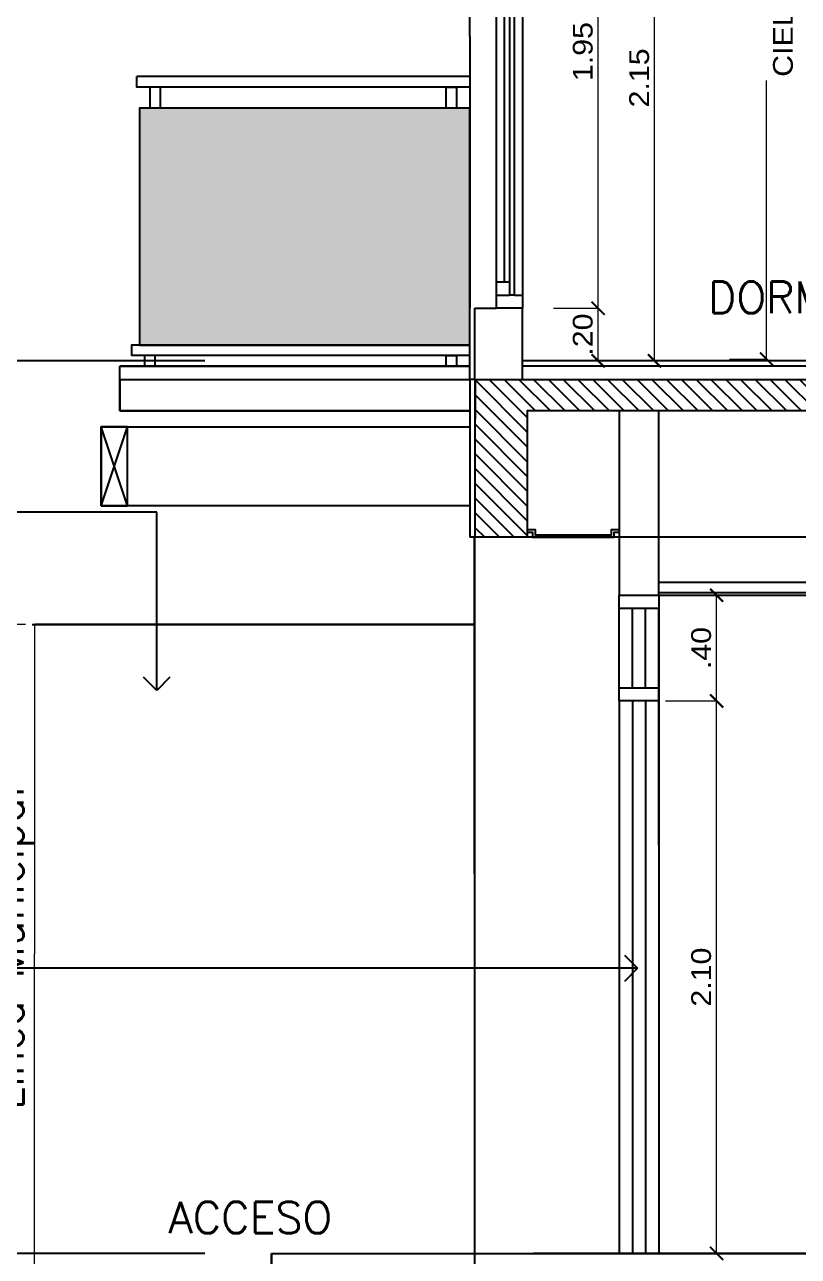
# Model space of a CAD drawing. Header units: metres. Extents: x 126 to 596, y -539 to -70.
# Drawn here: x 293.964 to 296.902, y -396.496 to -391.817 of the extents above; entities that cross this region are included whole.
import ezdxf
from ezdxf import colors
from ezdxf.entities.mleader import LeaderData, LeaderLine
from ezdxf.math import Vec2, Vec3

# ---------------------------------------------------------------- set-up
doc = ezdxf.new("R2010")
doc.units = ezdxf.units.M
doc.header["$LTSCALE"] = 10
for name, pattern in [('CONTINUA', [0]), ('DASHED2', [0.375, 0.25, -0.125]), ('HIDDEN', [0.375, 0.25, -0.125])]:
    doc.linetypes.add(name, pattern=pattern)
for name, color, linetype in [('0.1', 1, 'Continuous'), ('02', 2, 'Continuous'), ('A- Hatch Hormigon', 255, 'Continuous'), ('A-Aberturas', 2, 'Continuous'), ('A-Cielorraso', 1, 'HIDDEN'), ('A-Muros', 4, 'Continuous'), ('A-Referencias', 2, 'Continuous'), ('Dr Bloques', 1, 'Continuous'), ('Dr Ejes en bloque', 4, 'Continuous'), ('dr hatch hormigon en vista', 254, 'Continuous'), ('Fachada 02', 2, 'Continuous'), ('PISO', 251, 'Continuous'), ('SectionCutEdges', 5, 'Continuous'), ('TCOTA', 1, 'Continuous'), ('Texto', 3, 'Continuous')]:
    doc.layers.add(name, color=color, linetype=linetype)
doc.layers.add('BORDE_HORMIGON', color=2, linetype='Continuous', lineweight=0)
doc.layers.add('M1-Muro Común 20', color=12, linetype='Continuous', transparency=0.5)
doc.styles.add('1-100', font='arial.ttf', dxfattribs={"height": 0.15})
doc.styles.add('1-50', font='arial.ttf', dxfattribs={"width": 1.1, "height": 0.075})
doc.styles.add('T12', font='romans.shx', dxfattribs={"height": 0.12})
doc.dimstyles.new('1-50', dxfattribs={"dimscale": 0, "dimtxt": 0.075, "dimasz": 0.05, "dimexe": 0, "dimexo": 0.025, "dimgap": 0.02, "dimtad": 1, "dimzin": 4, "dimdsep": 46, "dimtxsty": '1-50', "dimblk": 'ARCHTICK', "dimcen": 0.09, "dimclrd": 256, "dimclre": 8, "dimclrt": 2, "dimadec": 0, "dimazin": 3, "dimtfac": 1, "dimtofl": 0, "dimtmove": 2, "dimatfit": 3, "dimldrblk": 'OPEN90', "dimfxl": 1, "dimtolj": 1, "dimtzin": 0, "dimlwd": 18, "dimlwe": 18, "dimarcsym": 0})

# ---------------------------------------------------------------- blocks, each defined once
blk = doc.blocks.new('_ArchTick')
at = {"color": 0, "linetype": 'ByBlock', "const_width": 0.15}
blk.add_lwpolyline([(-0.5, -0.5), (0.5, 0.5)], dxfattribs=at)
blk = doc.blocks.new('*D104')
at = {"layer": 'Defpoints', "color": 0, "transparency": 16777216}
for p in [(316.6141, -269.7483), (316.8087, -269.7483), (316.6141, -269.9483)]:
    blk.add_point(p, dxfattribs=at)
at = {"layer": 'TCOTA', "color": 8, "lineweight": 18, "transparency": 16777216}
for p, q in [((316.6391, -269.7483), (316.8087, -269.7483)), ((316.6391, -269.9483), (316.8087, -269.9483))]:
    blk.add_line(p, q, dxfattribs=at)
at = {"layer": 'TCOTA', "lineweight": 18, "transparency": 16777216}
blk.add_line((316.8087, -269.9483), (316.8087, -269.7483), dxfattribs=at)
at = {"layer": 'TCOTA', "lineweight": 18, "transparency": 16777216, "xscale": 0.05, "yscale": 0.05, "zscale": 0.05}
for p, rotation in [((316.8087, -269.7483), 90), ((316.8087, -269.9483), 270)]:
    blk.add_blockref('_ArchTick', p, dxfattribs=dict(at, rotation=rotation))
at = {"layer": 'TCOTA', "color": 2, "transparency": 16777216, "insert": (316.7505, -269.8483), "char_height": 0.075, "attachment_point": 5, "rotation": 90, "style": '1-50'}
blk.add_mtext('\\A1;.20', dxfattribs=at)
blk = doc.blocks.new('_Open90')
at = {"color": 0, "linetype": 'ByBlock', "lineweight": -2}
for p, q in [((-0.5, 0.5), (0, 0)), ((0, 0), (-1, 0)), ((0, 0), (-0.5, -0.5))]:
    blk.add_line(p, q, dxfattribs=at)
blk = doc.blocks.new('*D105')
at = {"layer": 'Defpoints', "color": 0, "transparency": 16777216}
for p in [(316.6498, -267.7983), (316.8087, -267.7983), (316.8269, -269.7483)]:
    blk.add_point(p, dxfattribs=at)
at = {"layer": 'TCOTA', "color": 8, "lineweight": 18, "transparency": 16777216}
for p, q in [((316.6748, -267.7983), (316.8087, -267.7983)), ((316.8019, -269.7483), (316.8087, -269.7483))]:
    blk.add_line(p, q, dxfattribs=at)
at = {"layer": 'TCOTA', "lineweight": 18, "transparency": 16777216}
blk.add_line((316.8087, -269.7483), (316.8087, -267.7983), dxfattribs=at)
at = {"layer": 'TCOTA', "lineweight": 18, "transparency": 16777216, "xscale": 0.05, "yscale": 0.05, "zscale": 0.05}
for p, rotation in [((316.8087, -267.7983), 90), ((316.8087, -269.7483), 270)]:
    blk.add_blockref('_ArchTick', p, dxfattribs=dict(at, rotation=rotation))
at = {"layer": 'TCOTA', "color": 2, "transparency": 16777216, "insert": (316.7505, -268.7733), "char_height": 0.075, "attachment_point": 5, "rotation": 90, "style": '1-50'}
blk.add_mtext('\\A1;1.95', dxfattribs=at)
blk = doc.blocks.new('*D106')
at = {"layer": 'Defpoints', "color": 0, "transparency": 16777216}
for p in [(317.282, -267.3413), (317.282, -269.9413), (317.4484, -269.9413)]:
    blk.add_point(p, dxfattribs=at)
at = {"layer": 'TCOTA', "color": 8, "lineweight": 18, "transparency": 16777216}
for p, q in [((317.307, -267.3413), (317.4484, -267.3413)), ((317.307, -269.9413), (317.4484, -269.9413))]:
    blk.add_line(p, q, dxfattribs=at)
at = {"layer": 'TCOTA', "lineweight": 18, "transparency": 16777216}
for p, q in [((317.4484, -267.3413), (317.4484, -268.0989)), ((317.4484, -269.9413), (317.4484, -268.8837))]:
    blk.add_line(p, q, dxfattribs=at)
at = {"layer": 'TCOTA', "lineweight": 18, "transparency": 16777216, "xscale": 0.05, "yscale": 0.05, "zscale": 0.05}
for p, rotation in [((317.4484, -267.3413), 90), ((317.4484, -269.9413), 270)]:
    blk.add_blockref('_ArchTick', p, dxfattribs=dict(at, rotation=rotation))
at = {"layer": 'TCOTA', "color": 2, "transparency": 16777216, "insert": (317.4484, -268.4913), "char_height": 0.075, "attachment_point": 5, "rotation": 90, "style": '1-50'}
blk.add_mtext('\\A1;2.60\\PCIELORRASO', dxfattribs=at)
blk = doc.blocks.new('*D107')
at = {"layer": 'Defpoints', "color": 0, "transparency": 16777216}
for p in [(316.5396, -267.7983), (317.0229, -267.7983, 0), (316.5214, -269.9483)]:
    blk.add_point(p, dxfattribs=at)
at = {"layer": 'TCOTA', "color": 8, "lineweight": 18, "transparency": 16777216}
for p, q in [((316.5646, -267.7983, 0), (317.0229, -267.7983, 0)), ((316.5464, -269.9483, 0), (317.0229, -269.9483, 0))]:
    blk.add_line(p, q, dxfattribs=at)
at = {"layer": 'TCOTA', "lineweight": 18, "transparency": 16777216}
blk.add_line((317.0229, -269.9483, 0), (317.0229, -267.7983, 0), dxfattribs=at)
at = {"layer": 'TCOTA', "lineweight": 18, "transparency": 16777216, "xscale": 0.05, "yscale": 0.05, "zscale": 0.05}
for p, rotation in [((317.0229, -267.7983, 0), 90), ((317.0229, -269.9483, 0), 270)]:
    blk.add_blockref('_ArchTick', p, dxfattribs=dict(at, rotation=rotation))
at = {"layer": 'TCOTA', "color": 2, "transparency": 16777216, "insert": (316.9647, -268.8733, 0), "char_height": 0.075, "attachment_point": 5, "rotation": 90, "style": '1-50'}
blk.add_mtext('\\A1;2.15', dxfattribs=at)
blk = doc.blocks.new('niveles')
at = {"layer": 'PISO', "linetype": 'HIDDEN'}
blk.add_line((572.152, -294.2136), (533.4553, -294.2136), dxfattribs=at)
at = {"layer": 'PISO', "color": 41, "linetype": 'HIDDEN', "true_color": 0xf4ee51}
blk.add_line((572.152, -297.6036), (533.4553, -297.6036), dxfattribs=at)
blk = doc.blocks.new('*D80')
at = {"layer": 'Defpoints', "color": 0, "transparency": 16777216}
for p in [(296.3722, -394.3863, 0), (296.5919, -394.3863), (296.3722, -396.4848, 0)]:
    blk.add_point(p, dxfattribs=at)
at = {"layer": 'TCOTA', "color": 8, "lineweight": 18, "transparency": 16777216}
for p, q in [((296.3972, -394.3863), (296.5919, -394.3863)), ((296.3972, -396.4848), (296.5919, -396.4848))]:
    blk.add_line(p, q, dxfattribs=at)
at = {"layer": 'TCOTA', "lineweight": 18, "transparency": 16777216}
blk.add_line((296.5919, -396.4848), (296.5919, -394.3863), dxfattribs=at)
at = {"layer": 'TCOTA', "lineweight": 18, "transparency": 16777216, "xscale": 0.05, "yscale": 0.05, "zscale": 0.05}
for p, rotation in [((296.5919, -394.3863), 90), ((296.5919, -396.4848), 270)]:
    blk.add_blockref('_ArchTick', p, dxfattribs=dict(at, rotation=rotation))
at = {"layer": 'TCOTA', "color": 2, "transparency": 16777216, "insert": (296.5336, -395.4355), "char_height": 0.075, "attachment_point": 5, "rotation": 90, "style": '1-50'}
blk.add_mtext('\\A1;2.10', dxfattribs=at)
blk = doc.blocks.new('*D81')
at = {"layer": 'Defpoints', "color": 0, "transparency": 16777216}
for p in [(296.4946, -393.9848, 0), (296.5919, -393.9848), (296.4946, -394.3863)]:
    blk.add_point(p, dxfattribs=at)
at = {"layer": 'TCOTA', "color": 8, "lineweight": 18, "transparency": 16777216}
for p, q in [((296.5196, -393.9848), (296.5919, -393.9848)), ((296.5196, -394.3863), (296.5919, -394.3863))]:
    blk.add_line(p, q, dxfattribs=at)
at = {"layer": 'TCOTA', "lineweight": 18, "transparency": 16777216}
blk.add_line((296.5919, -394.3863), (296.5919, -393.9848), dxfattribs=at)
at = {"layer": 'TCOTA', "lineweight": 18, "transparency": 16777216, "xscale": 0.05, "yscale": 0.05, "zscale": 0.05}
for p, rotation in [((296.5919, -393.9848), 90), ((296.5919, -394.3863), 270)]:
    blk.add_blockref('_ArchTick', p, dxfattribs=dict(at, rotation=rotation))
at = {"layer": 'TCOTA', "color": 2, "transparency": 16777216, "insert": (296.5336, -394.1855), "char_height": 0.075, "attachment_point": 5, "rotation": 90, "style": '1-50'}
blk.add_mtext('\\A1;.40', dxfattribs=at)
blk = doc.blocks.new('*D79')
at = {"layer": 'Defpoints', "color": 0, "transparency": 16777216}
for p in [(293.7236, -394.0955), (293.9922, -394.0955, 0), (293.808, -397.0948, 0)]:
    blk.add_point(p, dxfattribs=at)
at = {"layer": 'TCOTA', "color": 8, "lineweight": 18, "transparency": 16777216}
for p, q in [((293.9672, -394.0955), (293.7236, -394.0955)), ((293.783, -397.0948), (293.7236, -397.0948))]:
    blk.add_line(p, q, dxfattribs=at)
at = {"layer": 'TCOTA', "lineweight": 18, "transparency": 16777216}
blk.add_line((293.7236, -397.0948), (293.7236, -394.0955), dxfattribs=at)
at = {"layer": 'TCOTA', "lineweight": 18, "transparency": 16777216, "xscale": 0.05, "yscale": 0.05, "zscale": 0.05}
for p, rotation in [((293.7236, -394.0955), 90), ((293.7236, -397.0948), 270)]:
    blk.add_blockref('_ArchTick', p, dxfattribs=dict(at, rotation=rotation))
at = {"layer": 'TCOTA', "color": 2, "transparency": 16777216, "insert": (293.6653, -395.5952), "char_height": 0.075, "attachment_point": 5, "rotation": 90, "style": '1-50'}
blk.add_mtext('\\A1;3.00', dxfattribs=at)
blk = doc.blocks.new('A$C6138b8a1')
at = {"color": 1}
for points in [[(-1.4, 0.12), (-1.4, 0.42), (0, 0.42), (0, 0.42), (0, 0.12), (-1.4, 0.12)], [(-1.3, 0.12), (-1.4, 0.42)], [(-1.4, 0.12), (-1.3, 0.42)]]:
    blk.add_lwpolyline(points, dxfattribs=at)
at = {"color": 3}
blk.add_lwpolyline([(-1.4, 0.12), (-1.3, 0.12), (-1.3, 0.42), (-1.4, 0.42)], close=True, dxfattribs=at)
blk = doc.blocks.new('dr bloque corte transversal')
at = {"layer": 'A- Hatch Hormigon'}
h = blk.add_hatch(dxfattribs=at)
h.set_pattern_fill('ANSI31', color=1, scale=0.0125, angle=-90, style=0)
h.set_pattern_definition([(315, (-33.618703, 266.038396), (0.0280633004, 0.0280633004), [])])
h.paths.add_polyline_path([(320.6003, -270.0183), (316.3413, -270.0183), (316.3413, -270.6183), (316.5396, -270.6183), (316.5396, -270.1383), (320.4019, -270.1383), (320.4019, -270.6183), (320.6003, -270.6183), (320.6003, -270.0983)])
at = {"layer": 'dr hatch hormigon en vista', "true_color": 0xc7c8ca, "transparency": 33554457}
h = blk.add_hatch(dxfattribs=at)
h.set_pattern_fill('ANGLE', color=9)
h.set_pattern_definition([(0, (12.7834, 7.14), (0, 6.985), [5.08, -1.905]), (90, (12.7834, 7.14), (-6.985, 4e-16), [5.08, -1.905])])
h.paths.add_polyline_path([(316.3214, -269.6933), (316.3214, -268.7683), (315.0914, -268.7683), (315.0914, -269.6933)])
h.paths.add_polyline_path([(316.3214, -266.5283), (314.9914, -266.5283), (314.9914, -268.7183), (316.3214, -268.7183)], flags=17)
at = {"layer": 'M1-Muro Común 20', "transparency": 33554460}
h = blk.add_hatch(color=141, dxfattribs=at)
h.dxf.hatch_style = 1
h.paths.add_polyline_path([(315.0667, -269.8883), (316.3214, -269.8882), (316.3214, -268.9886), (315.0667, -268.9887)])
at = {"color": 1}
for p, q in [((316.3214, -268.6983), (316.3214, -267.7983)), ((316.4914, -269.6983), (316.4914, -267.8483)), ((316.5214, -267.8483), (316.5214, -269.6983)), ((316.4214, -267.8983), (316.4214, -269.6483)), ((316.4714, -267.8983), (316.4714, -269.6483)), ((316.3214, -268.7156), (316.3214, -268.6983)), ((316.3214, -268.7156), (316.3214, -268.7483)), ((316.3214, -268.7483), (316.3214, -269.7483)), ((316.3214, -269.7233), (316.3214, -269.7483)), ((316.3214, -269.7983), (316.3214, -269.7483)), ((316.3214, -269.7483), (316.3214, -269.7483)), ((316.3214, -270.0183), (316.3214, -269.7983)), ((320.4019, -270.6183), (316.5396, -270.6183))]:
    blk.add_line(p, q, dxfattribs=at)
at = {"layer": '02'}
for p, q in [((321.6313, -269.9483), (316.5214, -269.9483)), ((321.6313, -269.9683), (316.5214, -269.9683))]:
    blk.add_line(p, q, dxfattribs=at)
at = {"layer": 'A-Aberturas', "color": 253}
for points in [[(316.3214, -268.9083), (315.0567, -268.9083), (315.0567, -268.8683)], [(316.3214, -268.8683), (315.0567, -268.8683)], [(315.1466, -268.9887), (315.1466, -268.9083), (315.1066, -268.9083)], [(315.1066, -268.9887), (315.1066, -268.9083)], [(316.2314, -268.9887), (316.2314, -268.9083), (316.2714, -268.9083)], [(316.2714, -268.9887), (316.2714, -268.9083)], [(316.3214, -269.8883), (315.0364, -269.8883), (315.0364, -269.9283)], [(316.3214, -269.9283), (315.0364, -269.9283)], [(315.1264, -269.9683), (315.1264, -269.9283), (315.0864, -269.9283)], [(315.0864, -269.9683), (315.0864, -269.9283)], [(316.2314, -269.9683), (316.2314, -269.9283), (316.2714, -269.9283)], [(316.2714, -269.9683), (316.2714, -269.9283)]]:
    blk.add_lwpolyline(points, dxfattribs=at)
blk.add_lwpolyline([(315.0667, -269.8883), (316.3214, -269.8882), (316.3214, -268.9886), (315.0667, -268.9887)], close=True, dxfattribs=at)
at = {"layer": 'Fachada 02', "color": 253}
for p, q in [((314.9914, -270.0183), (314.9914, -269.9683)), ((316.3214, -269.9683), (314.9914, -269.9683)), ((314.9914, -269.9683), (316.3214, -269.9683)), ((314.9914, -270.0183), (314.9914, -270.1383)), ((316.3214, -270.1383), (314.9914, -270.1383)), ((314.9914, -270.1383), (316.3214, -270.1383))]:
    blk.add_line(p, q, dxfattribs=at)
at = {"layer": 'Fachada 02', "color": 253, "linetype": 'DASHED2'}
blk.add_lwpolyline([(314.9914, -270.1383), (314.9914, -270.0183), (316.3214, -270.0183)], dxfattribs=at)
at = {"layer": 'SectionCutEdges'}
for p, q in [((316.4514, -267.8983), (316.4514, -269.6483)), ((316.4214, -269.6483), (316.4514, -269.6483)), ((316.4214, -269.6483), (316.4214, -269.6983)), ((316.4514, -269.6483), (316.4714, -269.6483)), ((316.4714, -269.6483), (316.4714, -269.6983)), ((316.4214, -269.6983), (316.4714, -269.6983)), ((316.4214, -269.6983), (316.4214, -269.7483)), ((316.4914, -269.6983), (316.4714, -269.6983)), ((316.4914, -269.6983), (316.5214, -269.6983)), ((316.5214, -269.6983), (316.5214, -269.7483)), ((316.3408, -270.0183), (316.3408, -269.7483)), ((316.3408, -269.7483), (316.3414, -269.7483)), ((316.3414, -269.7483), (316.4214, -269.7483)), ((316.5214, -269.7483), (316.4214, -269.7483)), ((316.5214, -270.0183), (316.5214, -269.7483)), ((316.3408, -270.0183), (316.3214, -270.0183)), ((316.3408, -270.0183), (316.3214, -270.0183)), ((316.3408, -270.0183), (316.3413, -270.0183)), ((316.3408, -270.0183), (316.3413, -270.0183)), ((316.3413, -270.0183), (316.5214, -270.0183)), ((316.3413, -270.0183), (316.3413, -270.1683)), ((320.4019, -270.1383), (316.5396, -270.1383))]:
    blk.add_line(p, q, dxfattribs=at)
for points in [[(316.3413, -270.0183), (324.6013, -270.0183)], [(324.6013, -270.0983), (320.6003, -270.0983), (320.6003, -270.6183), (320.4019, -270.6183), (320.4019, -270.1383), (316.5396, -270.1383), (316.5396, -270.6183), (316.3413, -270.6183), (316.3413, -270.0183)]]:
    blk.add_lwpolyline(points, dxfattribs=at)
at = {"layer": 'TCOTA'}
for p in [(316.3214, -270.0183), (316.3413, -270.6183)]:
    blk.add_line(p, (316.3214, -270.6183), dxfattribs=at)
at = {"layer": 'Texto', "transparency": 33554687, "style": 'T12'}
blk.add_text('DORMITORIO', height=0.12, dxfattribs=at).set_placement((317.2255, -269.7671))
at = {"layer": 'TCOTA', "color": 114, "true_color": 0x139b48}
dim = blk.add_linear_dim(base=(317.4484, -269.9413), p1=(317.282, -267.3413), p2=(317.282, -269.9413), angle=90, text='<>\\PCIELORRASO', dimstyle='1-50', override={"dimscale": 1}, dxfattribs=at)
dim.commit()
dim.dimension.update_dxf_attribs({"geometry": '*D106', "text_midpoint": (317.4484, -268.4913), "dimtype": 128})
for base, p1, p2, picture, middle in [((317.0229, -267.7983, 0), (316.5214, -269.9483), (316.5396, -267.7983), '*D107', (316.9647, -268.8733, 0)), ((316.8087, -267.7983), (316.8269, -269.7483), (316.6498, -267.7983), '*D105', (316.7505, -268.7733)), ((316.8087, -269.7483), (316.6141, -269.9483), (316.6141, -269.7483), '*D104', (316.7505, -269.8483))]:
    dim = blk.add_linear_dim(base=base, p1=p1, p2=p2, angle=90, dimstyle='1-50', override={"dimscale": 1}, dxfattribs=at)
    dim.commit()
    dim.dimension.update_dxf_attribs({"geometry": picture, "text_midpoint": middle})

msp = doc.modelspace()

# ---------------------------------------------------------------- linework, layer by layer
at = {"layer": '02'}
for p, q in [((294.9007, -396.4848, 0), (303.7847, -396.4848, 0)), ((294.9007, -396.6448, 0), (294.9007, -396.4848, 0))]:
    msp.add_line(p, q, dxfattribs=at)
at = {"layer": '02', "elevation": 0}
for points in [[(295.6722, -395.0434), (295.6722, -393.7648), (295.6722, -396.7347)], [(296.3722, -394.9349), (296.3722, -394.0348)], [(296.3722, -394.0348), (296.3722, -396.4863)]]:
    msp.add_lwpolyline(points, dxfattribs=at)
at = {"layer": 'A-Aberturas'}
for p, q in [((296.2222, -394.3363, 0), (296.2222, -394.0348, 0)), ((296.2722, -394.3363, 0), (296.2722, -394.0348, 0)), ((296.3222, -394.3363, 0), (296.3222, -394.0348, 0))]:
    msp.add_line(p, q, dxfattribs=at)
at = {"layer": 'A-Aberturas', "elevation": 0}
for points in [[(296.2222, -393.9848), (296.3722, -393.9848), (296.3722, -394.0348), (296.2222, -394.0348)], [(296.2222, -394.3363), (296.3722, -394.3363), (296.3722, -394.3863), (296.2222, -394.3863)]]:
    msp.add_lwpolyline(points, close=True, dxfattribs=at)
for points in [[(296.2222, -394.3863), (296.2222, -396.4863)], [(296.2722, -394.3863), (296.2722, -396.4863)], [(296.2722, -394.3863), (296.2722, -396.4863)], [(296.3222, -394.3863), (296.3222, -396.4863)], [(294.9007, -396.4848), (294.9007, -396.6448), (294.6007, -396.6448), (294.6007, -396.7948), (294.3007, -396.7948), (294.3007, -396.9448), (294.0007, -396.9448), (294.0007, -397.0948)]]:
    msp.add_lwpolyline(points, dxfattribs=at)
at = {"layer": 'A-Cielorraso', "linetype": 'Continuous', "elevation": 0}
for points in [[(295.873, -393.7348), (295.903, -393.7348), (295.903, -393.7548), (296.1922, -393.7548), (296.1922, -393.7348), (296.2222, -393.7348)], [(295.873, -393.7448), (295.873, -393.7448), (295.893, -393.7448), (295.893, -393.7648), (296.2022, -393.7648), (296.2022, -393.7648), (296.2022, -393.7448), (296.2222, -393.7448)], [(296.3722, -393.9748), (297.0729, -393.9748), (297.0729, -393.9748), (303.7847, -393.9748)], [(296.3722, -393.9848), (297.0729, -393.9848), (297.0729, -393.9848), (303.7847, -393.9848)]]:
    msp.add_lwpolyline(points, dxfattribs=at)
at = {"layer": 'A-Cielorraso', "linetype": 'CONTINUA', "elevation": 0}
msp.add_lwpolyline([(296.3722, -393.9348), (297.0329, -393.9348), (297.0329, -393.9348), (303.7847, -393.9348)], dxfattribs=at)
at = {"layer": 'A-Muros'}
msp.add_line((293.9922, -394.0955, 0), (295.6742, -394.0955, 0), dxfattribs=at)
at = {"layer": 'A-Muros', "elevation": 0}
msp.add_lwpolyline([(296.2222, -393.9848), (296.3722, -393.9848), (296.3722, -393.2848), (296.2222, -393.2848)], close=True, dxfattribs=at)
at = {"layer": 'BORDE_HORMIGON'}
for p in [(294.0007, -396.9448, 0), (295.6722, -394.0949, 0)]:
    msp.add_line(p, (294.0027, -394.0949, 0), dxfattribs=at)

# ---------------------------------------------------------------- block references
at = {"layer": '0.1'}
msp.add_blockref('A$C6138b8a1', (295.6548, -393.7648, 0), dxfattribs=at)
at = {"layer": 'Dr Bloques', "color": 114, "true_color": 0x139b48}
msp.add_blockref('dr bloque corte transversal', (-20.6666, -123.1464, 0), dxfattribs=at)
at = {"layer": 'Dr Ejes en bloque'}
msp.add_blockref('niveles', (-251.2541, -98.8812, 0), dxfattribs=at)

# ---------------------------------------------------------------- texts
at = {"layer": 'Texto', "transparency": 33554687, "style": 'T12'}
msp.add_text('Linea Municipal', height=0.12, rotation=90, dxfattribs=at).set_placement((293.9589, -395.9404, 0))
at = {"layer": 'Texto', "style": 'T12'}
msp.add_text('ACCESO ', height=0.12, dxfattribs=at).set_placement((294.5099, -396.4085, 0))

# ---------------------------------------------------------------- dimensions: what is measured, and where the dimension line sits
at = {"layer": 'TCOTA'}
for base, p1, p2, picture, middle in [((296.5919, -393.9848), (296.4946, -394.3863), (296.4946, -393.9848, 0), '*D81', (296.5336, -394.1855)), ((293.7236, -394.0955), (293.808, -397.0948, 0), (293.9922, -394.0955, 0), '*D79', (293.6653, -395.5952)), ((296.5919, -394.3863), (296.3722, -396.4848, 0), (296.3722, -394.3863, 0), '*D80', (296.5336, -395.4355))]:
    dim = msp.add_linear_dim(base=base, p1=p1, p2=p2, angle=90, dimstyle='1-50', override={"dimscale": 1}, dxfattribs=at)
    dim.commit()
    dim.dimension.update_dxf_attribs({"geometry": picture, "text_midpoint": middle})

# ---------------------------------------------------------------- leaders
at = {"layer": 'A-Referencias', "linetype": 'Continuous', "ltscale": 0.5}
ml = msp.add_multileader_mtext('Standard', dxfattribs=at)
ml.set_content('MURO TIPO MURALLA DE ESTACIONAMIENTO\\PDE LADRILLOS HUECOS + REVOCADO A AMBOS LADOS\\P\\pxi-3,l4,t4;+^ITEXTURADO COLOR A DEFINIR.\\P+^ICONSIDERA PILARES DE HoAo c/ 3.00 mts ', color=3, style='1-100')
ml.set_leader_properties(color=1)
ml.set_arrow_properties(name='OPEN90')
ml.build(insert=Vec2(0, 0))
ml.multileader.update_dxf_attribs({"text_left_attachment_type": 2, "text_right_attachment_type": 2, "dogleg_length": 0.05, "arrow_head_size": 0.1})
ctx = ml.context
ctx.base_point, ctx.char_height, ctx.arrow_head_size, ctx.landing_gap_size, ctx.plane_origin = Vec3(282.55, -393.6696, 0), 0.15, 0.1, 0.025, Vec3(289.7956, -393.6696, 0)
ctx.left_attachment, ctx.right_attachment, ctx.text_align_type = 2, 2, 2
notes = []
notes.append((ctx, [(0, (1, 1, 0), (294.4658, -393.6696, 0), (-1, 0), 6.216, [(0, [(294.4658, -394.3467, 0)], 0, [])])]))
ctx.mtext.insert, ctx.mtext.width, ctx.mtext.alignment, ctx.mtext.flow_direction = Vec3(288.2247, -393.213, 0), 7.574949, 3, 5
ml = msp.add_multileader_mtext('Standard', dxfattribs=at)
ml.set_content('ABERTURA EN ACCESO PRINCIPAL\\P C/ CARPINTERIA DE  ALUMINIO COLOR FOSCO \\PPERFILERÍA LÍNEA INNOVA\\PC/ VIDRIO TEMPLADO 4+4MM', color=3, style='1-100')
ml.set_leader_properties(color=1)
ml.set_arrow_properties(name='OPEN90')
ml.build(insert=Vec2(0, 0))
ml.multileader.update_dxf_attribs({"text_left_attachment_type": 2, "text_right_attachment_type": 2, "dogleg_length": 0.05, "arrow_head_size": 0.1})
ctx = ml.context
ctx.base_point, ctx.char_height, ctx.arrow_head_size, ctx.landing_gap_size, ctx.plane_origin = Vec3(283.4062, -395.4021, 0), 0.15, 0.1, 0.025, Vec3(289.7956, -395.4021, 0)
ctx.left_attachment, ctx.right_attachment, ctx.text_align_type = 2, 2, 2
notes.append((ctx, [(0, (1, 1, 0), (288.317, -395.4021, 0), (-1, 0), 0.05, [(0, [(296.2917, -395.4021, 0)], 0, [])])]))
ctx.mtext.insert, ctx.mtext.width, ctx.mtext.alignment, ctx.mtext.flow_direction = Vec3(288.242, -394.9279, 0), 5.418315, 3, 5
for ctx, leaders in notes:
    for number, flags, end, landing, length, lines in leaders:
        leader = LeaderData()
        leader.index, (leader.has_last_leader_line, leader.has_dogleg_vector, leader.attachment_direction) = number, flags
        leader.last_leader_point, leader.dogleg_vector, leader.dogleg_length = Vec3(end), Vec3(landing), length
        for number, points, colour, breaks in lines:
            line = LeaderLine()
            line.index, line.vertices, line.color, line.breaks = number, Vec3.list(points), colors.encode_raw_color(colour), breaks
            leader.lines.append(line)
        ctx.leaders.append(leader)

doc.saveas('drawing.dxf')
